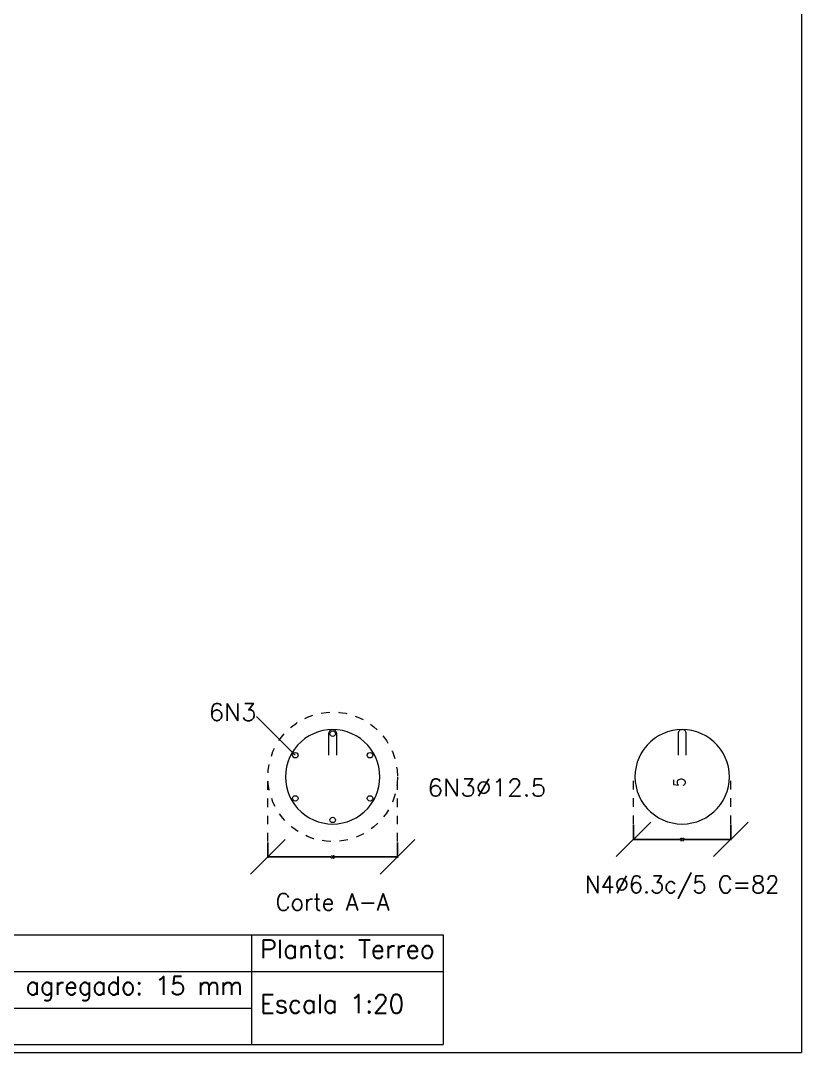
# Model space of a CAD drawing. Header units: metres. Extents: x 0 to 84, y 0 to 59.4.
# Drawn here: x 17.33 to 26.37, y 31.34 to 43.29 of the extents above; entities that cross this region are included whole.
import ezdxf
from ezdxf.enums import TextEntityAlignment as Align

# ---------------------------------------------------------------- set-up
doc = ezdxf.new("R2010")
doc.units = ezdxf.units.M
doc.linetypes.add('CYPE_PUNTO', pattern=[0.075, 0, -0.075])
for name, color, linetype, lineweight in [('ARM_LONGITUDINAL_Ø12_5', 51, 'Continuous', 9), ('ARM_TRANSVERSAL_DIMENSOES_DOS_ESTRIBOS', 122, 'Continuous', 0), ('ARM_TRANSVERSAL_REFERENCIA', 106, 'Continuous', 9), ('ARM_TRANSVERSAL_Ø6_3', 32, 'Continuous', 9), ('CORTE_LINHAS_DA_TABELA_DE_DADOS_DOS_PILARES', 1, 'Continuous', 9), ('CORTE_LINHAS_DA_TABELA_DE_DETALHE', 7, 'Continuous', 9), ('CORTE_TEXTO_DAS_ELEVACOES_DOS_PILARES', 133, 'Continuous', 9), ('CORTE_TEXTOS_DA_TABELA_DE_DADOS_DOS_PILARES', 1, 'Continuous', 9), ('PILCPSECC_ARM_LONG_LINHAS_DAS_ETIQUETAS_DAS_POSICOES_DE_ARMADURA_LONGITUDINAL', 106, 'Continuous', 9), ('PILCPSECC_ARM_LONG_REFERENCIA', 106, 'Continuous', 9), ('SECAO_CONCRETO', 1, 'Continuous', 9), ('SECAO_COTAS', 122, 'Continuous', 0), ('SECAO_LINHAS_DE_PROLONGAMENTO_DAS_COTAS', 122, 'CYPE_PUNTO', 0)]:
    doc.layers.add(name, color=color, linetype=linetype, lineweight=lineweight)
doc.styles.add('CYPETXT', font='', dxfattribs={"height": 0.2})
doc.styles.add('CYPETXT_0.04', font='', dxfattribs={"height": 0.026667})
doc.styles.get('CYPETXT').set_extended_font_data('romans')
doc.styles.get('CYPETXT_0.04').set_extended_font_data('romans')
doc.dimstyles.new('cype_oblique', dxfattribs={"dimtxt": 0.18, "dimasz": 0.18, "dimexe": 0.01, "dimexo": 0.01, "dimgap": 0, "dimtad": 0, "dimdec": 4, "dimzin": 0, "dimdsep": 46, "dimtxsty": 'CYPETXT_0.04', "dimblk": 'OBLIQUE', "dimtsz": 0.2, "dimcen": 0.09, "dimadec": 0, "dimazin": 0, "dimtfac": 1, "dimtdec": 4, "dimtofl": 0, "dimtmove": 2, "dimatfit": 3, "dimfxl": 1, "dimtolj": 1, "dimtzin": 0, "dimarcsym": 0})

# ---------------------------------------------------------------- blocks, each defined once
blk = doc.blocks.new('*D3')
at = {"layer": 'Defpoints', "color": 0, "transparency": 16777216}
for p in [(20.19, 33.784), (21.69, 33.784), (21.69, 33.607)]:
    blk.add_point(p, dxfattribs=at)
at = {"layer": 'SECAO_COTAS', "color": 0, "lineweight": -2, "transparency": 16777216}
for p, q in [((19.99, 33.407), (20.39, 33.807)), ((21.49, 33.407), (21.89, 33.807)), ((20.19, 33.774), (20.19, 33.597)), ((21.69, 33.774), (21.69, 33.597)), ((20.19, 33.607), (20.918, 33.607)), ((21.69, 33.607), (20.962, 33.607))]:
    blk.add_line(p, q, dxfattribs=at)
at = {"layer": 'SECAO_COTAS', "color": 0, "transparency": 16777216, "insert": (20.94, 33.607), "char_height": 0.0267, "attachment_point": 5, "style": 'CYPETXT_0.04'}
blk.add_mtext('\\A1;30', dxfattribs=at)
blk = doc.blocks.new('_OBLIQUE')
at = {"color": 0, "linetype": 'ByBlock', "lineweight": -2}
blk.add_line((-0.5, -0.5), (0.5, 0.5), dxfattribs=at)
blk = doc.blocks.new('*D4')
at = {"layer": 'ARM_TRANSVERSAL_DIMENSOES_DOS_ESTRIBOS', "color": 0, "lineweight": -2, "transparency": 16777216}
for p, q in [((24.224, 33.61), (24.624, 34.01)), ((24.424, 33.978), (24.424, 33.8)), ((25.349, 33.61), (25.749, 34.01)), ((25.549, 33.978), (25.549, 33.8)), ((24.424, 33.81), (24.965, 33.81)), ((25.549, 33.81), (25.009, 33.81))]:
    blk.add_line(p, q, dxfattribs=at)
at = {"layer": 'Defpoints', "color": 0, "transparency": 16777216}
for p in [(24.424, 33.988), (25.549, 33.988), (25.549, 33.81)]:
    blk.add_point(p, dxfattribs=at)
at = {"layer": 'ARM_TRANSVERSAL_DIMENSOES_DOS_ESTRIBOS', "color": 0, "transparency": 16777216, "insert": (24.987, 33.81), "char_height": 0.0267, "attachment_point": 5, "style": 'CYPETXT_0.04'}
blk.add_mtext('\\A1;22', dxfattribs=at)

msp = doc.modelspace()

# ---------------------------------------------------------------- linework, layer by layer
at = {"layer": 'ARM_LONGITUDINAL_Ø12_5'}
for centre in [(20.93961, 35.03357), (20.50703, 34.78382), (21.37219, 34.78382), (20.50703, 34.28432), (21.37219, 34.28432), (20.93961, 34.03457)]:
    msp.add_circle(centre, 0.03125, dxfattribs=at)
at = {"layer": 'ARM_TRANSVERSAL_Ø6_3'}
for points in [[(20.98661, 34.78357), (20.98661, 35.03357), (20.98543, 35.04403), (20.98195, 35.05397), (20.97635, 35.06288), (20.96891, 35.07032), (20.96, 35.07592), (20.95007, 35.07939), (20.93961, 35.08057), (20.88248, 35.07758), (20.82599, 35.06863), (20.77073, 35.05383), (20.71733, 35.03333), (20.66636, 35.00736), (20.61838, 34.9762), (20.57393, 34.9402), (20.53348, 34.89975), (20.49748, 34.8553), (20.46633, 34.80732), (20.44036, 34.75635), (20.41986, 34.70295), (20.40505, 34.6477), (20.3961, 34.5912), (20.39311, 34.53407), (20.3961, 34.47695), (20.40505, 34.42045), (20.41986, 34.3652), (20.44036, 34.31179), (20.46633, 34.26082), (20.49748, 34.21285), (20.53348, 34.16839), (20.57393, 34.12794), (20.61838, 34.09195), (20.66636, 34.06079), (20.71733, 34.03482), (20.77073, 34.01432), (20.82599, 33.99952), (20.88248, 33.99057), (20.93961, 33.98757), (20.99673, 33.99057), (21.05323, 33.99952), (21.10849, 34.01432), (21.16189, 34.03482), (21.21286, 34.06079), (21.26083, 34.09195), (21.30529, 34.12794), (21.34574, 34.16839), (21.38174, 34.21285), (21.41289, 34.26082), (21.43886, 34.31179), (21.45936, 34.3652), (21.47417, 34.42045), (21.48311, 34.47695), (21.48611, 34.53407), (21.48311, 34.5912), (21.47417, 34.6477), (21.45936, 34.70295), (21.43886, 34.75635), (21.41289, 34.80732), (21.38174, 34.8553), (21.34574, 34.89975), (21.30529, 34.9402), (21.26083, 34.9762), (21.21286, 35.00736), (21.16189, 35.03333), (21.10849, 35.05383), (21.05323, 35.06863), (20.99673, 35.07758), (20.93961, 35.08057), (20.92915, 35.07939), (20.91922, 35.07592), (20.9103, 35.07032), (20.90286, 35.06288), (20.89726, 35.05397), (20.89379, 35.04403), (20.89261, 35.03357), (20.89261, 34.78357)], [(25.03361, 34.78357), (25.03361, 35.03357), (25.03243, 35.04403), (25.02895, 35.05397), (25.02335, 35.06288), (25.01591, 35.07032), (25.007, 35.07592), (24.99707, 35.07939), (24.98661, 35.08057), (24.92948, 35.07758), (24.87299, 35.06863), (24.81773, 35.05383), (24.76433, 35.03333), (24.71336, 35.00736), (24.66538, 34.9762), (24.62093, 34.9402), (24.58048, 34.89975), (24.54448, 34.8553), (24.51333, 34.80732), (24.48736, 34.75635), (24.46686, 34.70295), (24.45205, 34.6477), (24.4431, 34.5912), (24.44011, 34.53407), (24.4431, 34.47695), (24.45205, 34.42045), (24.46686, 34.3652), (24.48736, 34.31179), (24.51333, 34.26082), (24.54448, 34.21285), (24.58048, 34.16839), (24.62093, 34.12794), (24.66538, 34.09195), (24.71336, 34.06079), (24.76433, 34.03482), (24.81773, 34.01432), (24.87299, 33.99952), (24.92948, 33.99057), (24.98661, 33.98757), (25.04373, 33.99057), (25.10023, 33.99952), (25.15549, 34.01432), (25.20889, 34.03482), (25.25986, 34.06079), (25.30783, 34.09195), (25.35229, 34.12794), (25.39274, 34.16839), (25.42874, 34.21285), (25.45989, 34.26082), (25.48586, 34.31179), (25.50636, 34.3652), (25.52117, 34.42045), (25.53011, 34.47695), (25.53311, 34.53407), (25.53011, 34.5912), (25.52117, 34.6477), (25.50636, 34.70295), (25.48586, 34.75635), (25.45989, 34.80732), (25.42874, 34.8553), (25.39274, 34.89975), (25.35229, 34.9402), (25.30783, 34.9762), (25.25986, 35.00736), (25.20889, 35.03333), (25.15549, 35.05383), (25.10023, 35.06863), (25.04373, 35.07758), (24.98661, 35.08057), (24.97615, 35.07939), (24.96622, 35.07592), (24.9573, 35.07032), (24.94986, 35.06288), (24.94426, 35.05397), (24.94079, 35.04403), (24.93961, 35.03357), (24.93961, 34.78357)]]:
    msp.add_lwpolyline(points, dxfattribs=at)
at = {"layer": 'CORTE_LINHAS_DA_TABELA_DE_DADOS_DOS_PILARES'}
for p, q in [((9.15669, 32.70407), (22.22075, 32.70407)), ((19.99825, 32.70407), (19.99825, 31.43407)), ((22.22075, 32.70407), (22.22075, 31.43407)), ((9.15669, 32.28074), (22.22075, 32.28074)), ((9.15669, 31.85741), (19.99825, 31.85741)), ((9.15669, 31.43407), (22.22075, 31.43407))]:
    msp.add_line(p, q, dxfattribs=at)
at = {"layer": 'CORTE_LINHAS_DA_TABELA_DE_DETALHE'}
for p in [(26.36669, 56.23407), (5.01669, 31.34407)]:
    msp.add_line(p, (26.36669, 31.34407), dxfattribs=at)
at = {"layer": 'PILCPSECC_ARM_LONG_LINHAS_DAS_ETIQUETAS_DAS_POSICOES_DE_ARMADURA_LONGITUDINAL'}
msp.add_lwpolyline([(20.50703, 34.78382), (20.05703, 35.23382)], dxfattribs=at)
at = {"layer": 'SECAO_CONCRETO', "linetype": 'CYPE_PUNTO'}
msp.add_circle((20.93961, 34.53407), 0.75, dxfattribs=at)
at = {"layer": 'SECAO_LINHAS_DE_PROLONGAMENTO_DAS_COTAS'}
for p, q in [((20.18961, 33.78407), (20.18961, 34.53407)), ((21.68961, 33.78407), (21.68961, 34.53407)), ((24.42436, 33.98757), (24.42436, 34.53407)), ((25.54886, 33.98757), (25.54886, 34.53407))]:
    msp.add_line(p, q, dxfattribs=at)

# ---------------------------------------------------------------- texts
at = {"layer": 'ARM_TRANSVERSAL_DIMENSOES_DOS_ESTRIBOS', "style": 'CYPETXT', "width": 0.872087}
msp.add_text('5', height=0.13333, rotation=90, dxfattribs=at).set_placement((25.01994, 34.41507), (25.01994, 34.52707), align=Align.FIT)
at = {"layer": 'ARM_TRANSVERSAL_REFERENCIA', "style": 'CYPETXT', "width": 0.825459}
msp.add_text('N4%%c6.3c/5 C=82', height=0.2, dxfattribs=at).set_placement((23.86161, 33.18824), (26.11161, 33.18824), align=Align.FIT)
at = {"layer": 'CORTE_TEXTO_DAS_ELEVACOES_DOS_PILARES', "style": 'CYPETXT', "width": 0.804839}
msp.add_text('Corte A-A', height=0.2, dxfattribs=at).set_placement((20.27961, 32.98474), (21.59961, 32.98474), align=Align.FIT)
at = {"layer": 'CORTE_TEXTOS_DA_TABELA_DE_DADOS_DOS_PILARES', "style": 'CYPETXT'}
for s, width, p, p2 in [('Planta: Terreo', 0.86604, (20.09985, 32.43397), (22.12233, 32.43397)), ('Tamanho máximo do agregado: 15 mm', 0.821371, (14.31289, 32.01064), (19.90089, 32.01064)), ('Escala 1:20', 0.846353, (20.09985, 31.79897), (21.76673, 31.79897))]:
    msp.add_text(s, height=0.2133333, dxfattribs=dict(at, width=width)).set_placement(p, p2, align=Align.FIT)
at = {"layer": 'PILCPSECC_ARM_LONG_REFERENCIA', "style": 'CYPETXT'}
for s, width, p, p2 in [('6N3', 0.924861, (19.50503, 35.18382), (20.05703, 35.18382)), ('6N3%%c12.5', 0.943269, (22.03761, 34.30928), (23.41161, 34.30928))]:
    msp.add_text(s, height=0.2, dxfattribs=dict(at, width=width)).set_placement(p, p2, align=Align.FIT)

# ---------------------------------------------------------------- dimensions: what is measured, and where the dimension line sits
at = {"layer": 'ARM_TRANSVERSAL_DIMENSOES_DOS_ESTRIBOS'}
dim = msp.add_aligned_dim(p1=(24.42436, 33.98757), p2=(25.54886, 33.98757), distance=-0.17733, text='22', dimstyle='cype_oblique', dxfattribs=at)
dim.commit()
dim.dimension.update_dxf_attribs({"geometry": '*D4', "text_midpoint": (24.98661, 33.81024)})
at = {"layer": 'SECAO_COTAS'}
dim = msp.add_aligned_dim(p1=(20.18961, 33.78407), p2=(21.68961, 33.78407), distance=-0.17733, text='30', dimstyle='cype_oblique', dxfattribs=at)
dim.commit()
dim.dimension.update_dxf_attribs({"geometry": '*D3', "text_midpoint": (20.93961, 33.60674)})

doc.saveas('drawing.dxf')
